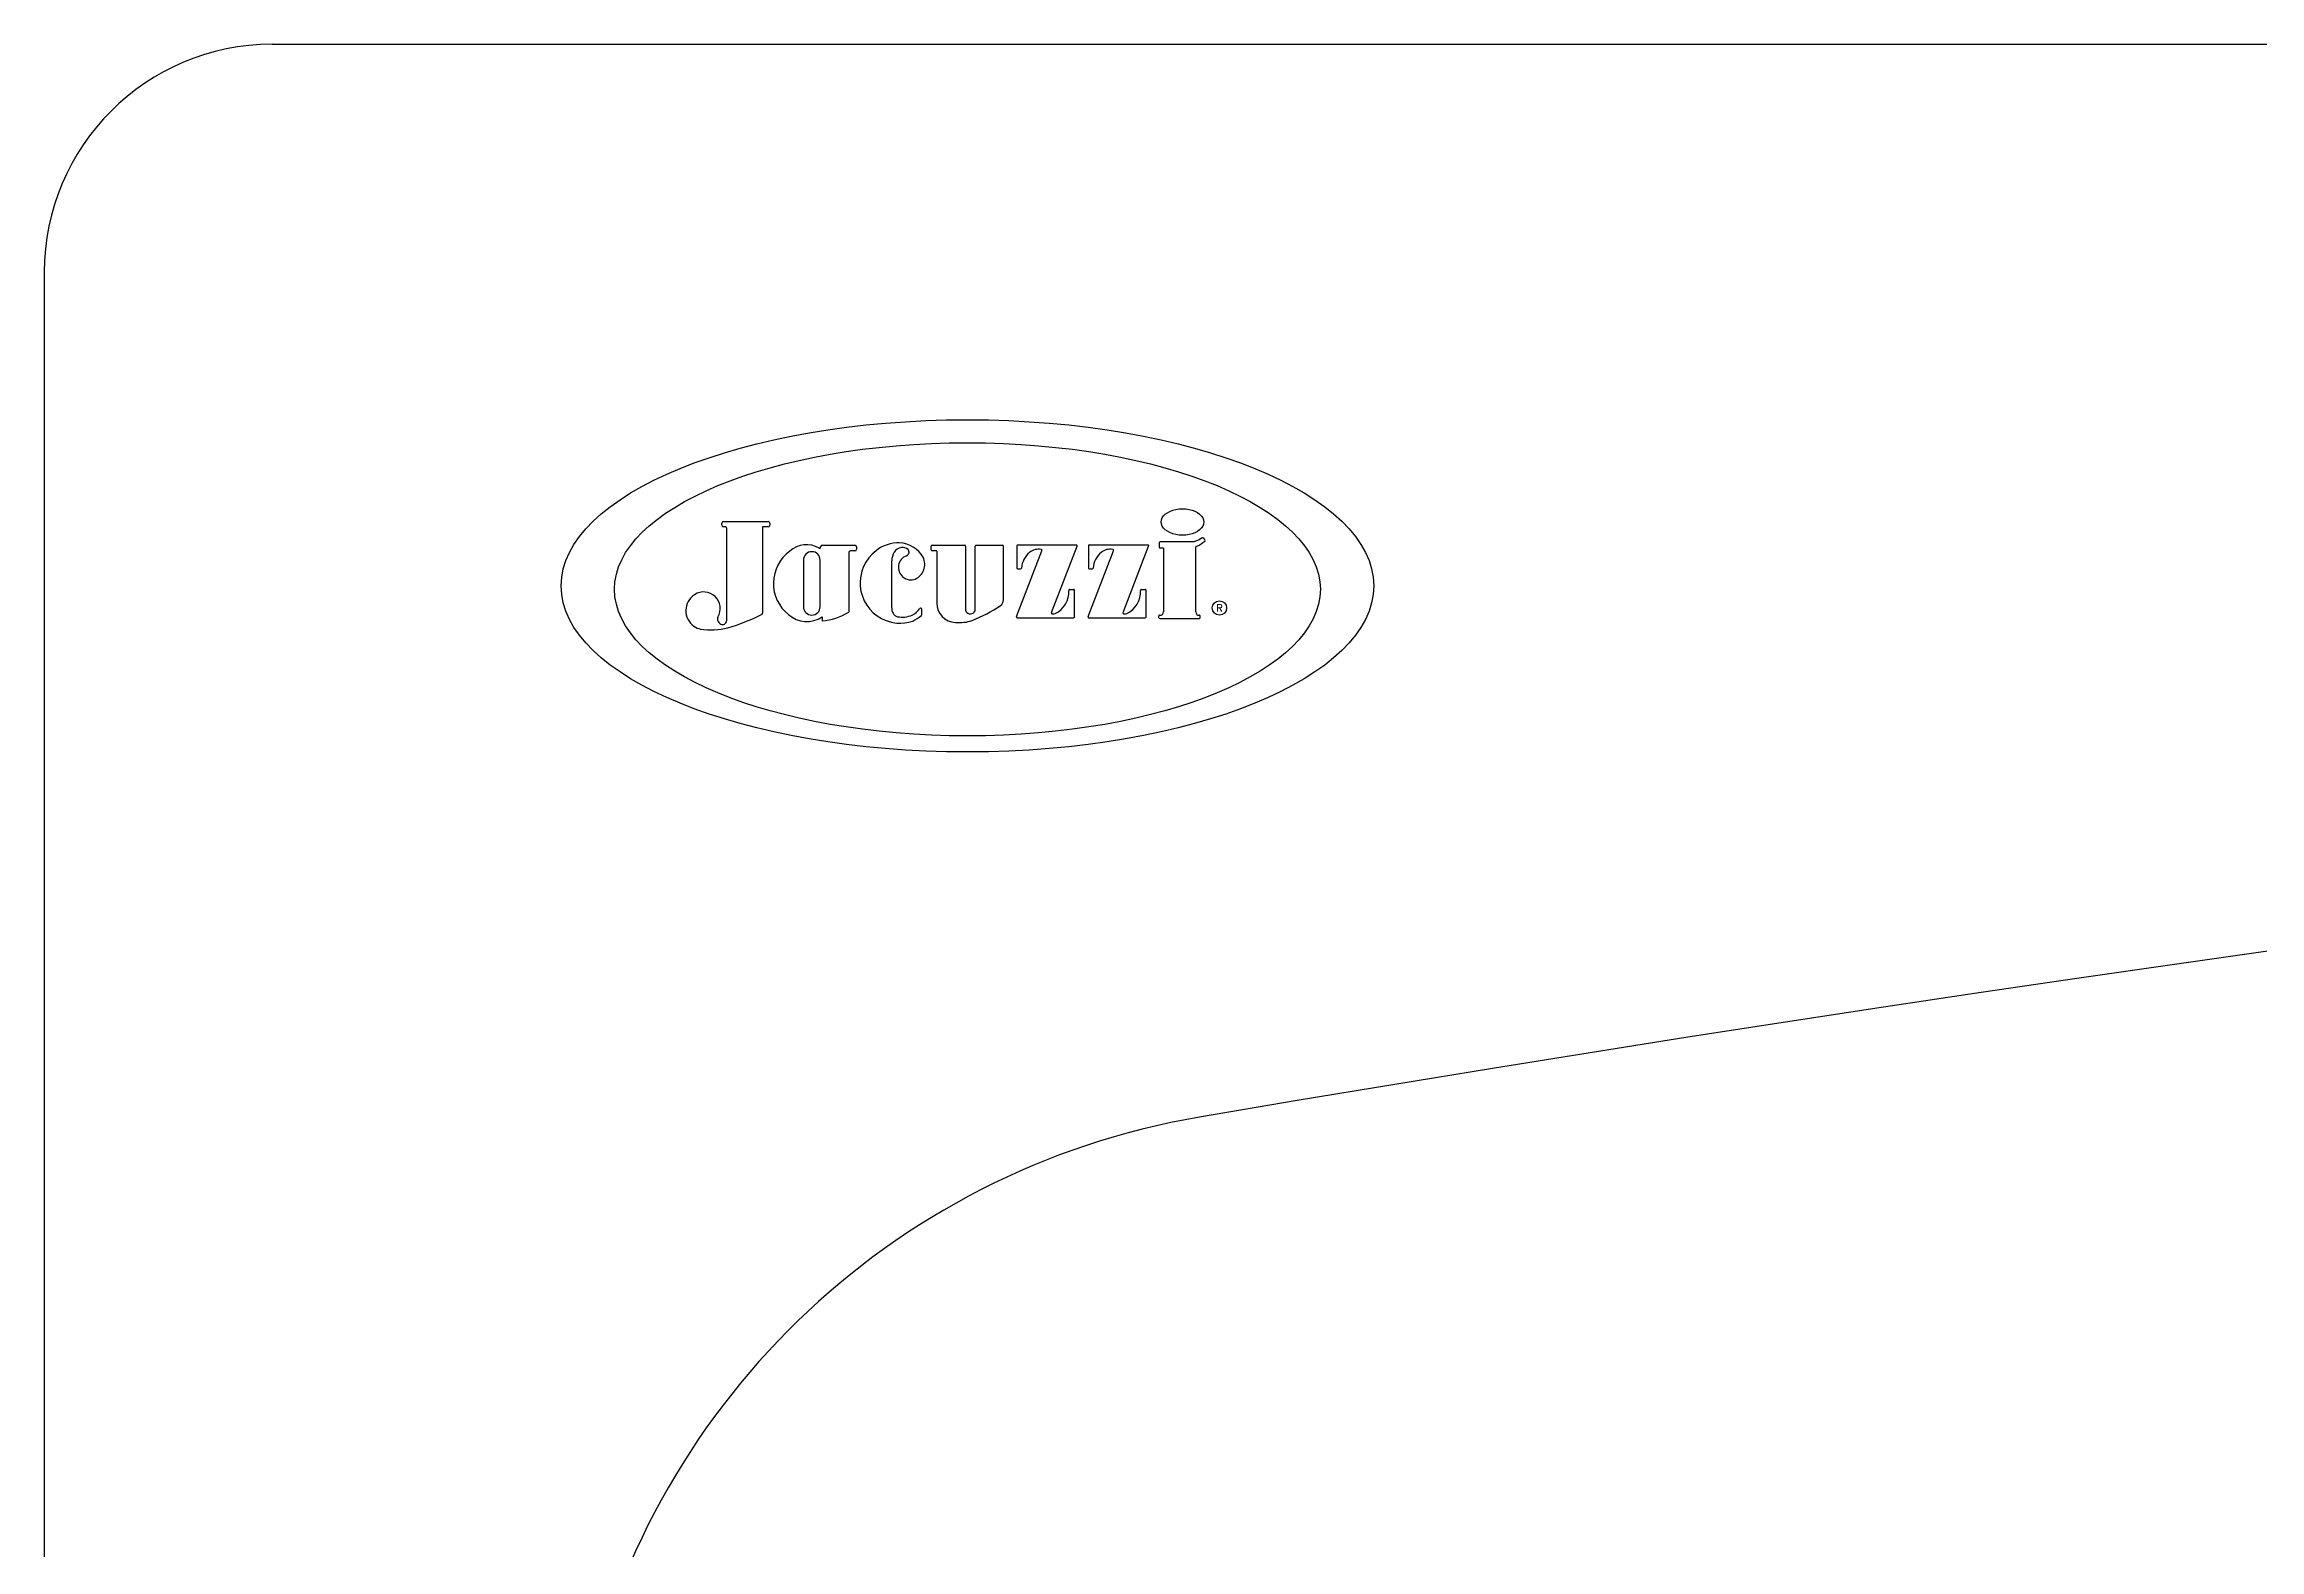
# Model space of a CAD drawing. Header units: millimetres. Extents: x -1273.58 to -1271.93, y 2261.71 to 2262.54.
# Drawn here: x -1273.5835 to -1273.338, y 2262.37 to 2262.5368 of the extents above; entities that cross this region are included whole.
import ezdxf
from ezdxf.enums import TextEntityAlignment as Align

# ---------------------------------------------------------------- set-up
doc = ezdxf.new("R2010")
doc.units = ezdxf.units.MM
doc.header["$LTSCALE"] = 10
doc.layers.add('jacuzzi', color=1, linetype='Continuous')
doc.styles.add('ROMANS', font='romans', dxfattribs={"height": 4})

msp = doc.modelspace()

# ---------------------------------------------------------------- linework, layer by layer
at = {"layer": 'jacuzzi', "color": 3}
for p, q in [((-1273.558256863685, 2262.536766260759), (-1271.958767067768, 2262.536766260759)), ((-1273.583511965725, 2262.511511158718), (-1273.583511965725, 2261.7320213628))]:
    msp.add_line(p, q, dxfattribs=at)
at = {"layer": 'jacuzzi'}
for p, q in [((-1273.508420530884, 2262.483475670372), (-1273.508420530884, 2262.483713645644)), ((-1273.508237832406, 2262.483896344122), (-1273.50330507475, 2262.483896344122)), ((-1273.503122376272, 2262.483713645644), (-1273.503122376272, 2262.483475670372)), ((-1273.508044000963, 2262.483292971894), (-1273.508237832406, 2262.483292971894)), ((-1273.507861302485, 2262.472935775829), (-1273.507861302485, 2262.483110273415)), ((-1273.50330507475, 2262.483292971894), (-1273.503940172833, 2262.483292971894)), ((-1273.503940172833, 2262.483292971894), (-1273.503940172833, 2262.473740289474)), ((-1273.497485280231, 2262.481014937263), (-1273.497485280231, 2262.481088326018)), ((-1273.497302581753, 2262.481271024496), (-1273.493680122092, 2262.481271024496)), ((-1273.493497423613, 2262.481088326018), (-1273.493497423613, 2262.480826208694)), ((-1273.485219886853, 2262.48075803015), (-1273.485219886853, 2262.481179675257)), ((-1273.485128537614, 2262.481271024496), (-1273.481510913128, 2262.481271024496)), ((-1273.480269655967, 2262.481271024496), (-1273.477316066272, 2262.481271024496)), ((-1273.475749918846, 2262.481211530946), (-1273.475749918846, 2262.478742712995)), ((-1273.475658569607, 2262.481302880185), (-1273.46915918344, 2262.481302880185)), ((-1273.471910149793, 2262.473817171996), (-1273.469073941879, 2262.481178689512)), ((-1273.46781619517, 2262.481211530946), (-1273.46781619517, 2262.478742712995)), ((-1273.467724845931, 2262.481302880185), (-1273.461225459765, 2262.481302880185)), ((-1273.463976426117, 2262.473817171996), (-1273.461140218204, 2262.481178689512)), ((-1273.494371199569, 2262.480460811737), (-1273.494371199569, 2262.473838522744)), ((-1273.493680122092, 2262.480643510216), (-1273.494188501091, 2262.480643510216)), ((-1273.489608922005, 2262.474331228269), (-1273.489608922005, 2262.479551575069)), ((-1273.485128537614, 2262.480666680911), (-1273.484707686078, 2262.480666680911)), ((-1273.484616336839, 2262.480575331672), (-1273.484616336839, 2262.474859182218)), ((-1273.475774826994, 2262.473373376423), (-1273.472969397457, 2262.480655007144)), ((-1273.475658569607, 2262.478651363756), (-1273.475321896465, 2262.478651363756)), ((-1273.467841103318, 2262.473373376423), (-1273.465035673781, 2262.480655007144)), ((-1273.467724845931, 2262.478651363756), (-1273.467388172789, 2262.478651363756)), ((-1273.469867666335, 2262.476374381049), (-1273.469453095167, 2262.476374381049)), ((-1273.469361745927, 2262.473254187324), (-1273.469361745927, 2262.47628303181)), ((-1273.461933942659, 2262.476374381049), (-1273.461519371491, 2262.476374381049)), ((-1273.461428022252, 2262.473254187324), (-1273.461428022252, 2262.47628303181)), ((-1273.486282312422, 2262.473558730585), (-1273.486282312422, 2262.47418835652)), ((-1273.497306075187, 2262.473347764804), (-1273.497306075187, 2262.472874373766)), ((-1273.475668639881, 2262.473218669624), (-1273.469453095167, 2262.473218669624)), ((-1273.467734916205, 2262.473218669624), (-1273.461519371491, 2262.473218669624)), ((-1273.459997976874, 2262.473235576855), (-1273.459997976874, 2262.473429459656)), ((-1273.459906627635, 2262.473144227616), (-1273.455517383222, 2262.473144227616)), ((-1273.455426033982, 2262.473235576855), (-1273.455426033982, 2262.473417452931))]:
    msp.add_line(p, q, dxfattribs=at)
for points in [[(-1273.481419563888, 2262.481179675257), (-1273.481419563888, 2262.474031720278, 0.1354836439385169), (-1273.481393693702, 2262.473937999305, 0.5973092542928814), (-1273.480379128521, 2262.473983416927, 0.1127702397822963), (-1273.480361005207, 2262.474062750081), (-1273.480361005207, 2262.481179675257)], [(-1273.480685297214, 2262.472944983767, 0.06297410020895881), (-1273.47756641933, 2262.474594374029, 0.2578294972287946), (-1273.477224717033, 2262.47521297524), (-1273.477224717033, 2262.481179675257)], [(-1273.456381006316, 2262.48163786894), (-1273.459873190511, 2262.48163786894, 0.414213562373095), (-1273.45996453975, 2262.481546519701), (-1273.45996453975, 2262.481062298401, 0.4142135623730986), (-1273.459873190511, 2262.480970949162), (-1273.459570374109, 2262.480970949162, -0.4142135623730951), (-1273.45947902487, 2262.480879599923), (-1273.45947902487, 2262.473881950015)], [(-1273.455911548228, 2262.473873292252), (-1273.455911548228, 2262.481006220892, -0.3094083360235544), (-1273.455795007147, 2262.48117652043, 0.09070134790707648), (-1273.454912679628, 2262.481719230767, 0.3650174520151336), (-1273.454896434768, 2262.481835799143), (-1273.455000930591, 2262.482001913494, 0.4518071014289208), (-1273.455271607825, 2262.48204575403, -0.1780066821811962), (-1273.456440209033, 2262.48163786894)]]:
    msp.add_lwpolyline(points, format="xyb", dxfattribs=at)
msp.add_lwpolyline([(-1273.497539234576, 2262.474460180724), (-1273.497539234576, 2262.479628046839, 1.000000000000098), (-1273.499391017817, 2262.479628046839), (-1273.499391017817, 2262.474460180724, 0.999999999999902)], format="xyb", close=True, dxfattribs=at)
msp.add_circle((-1273.45329284185, 2262.474319212602), 0.0007949479954347561, dxfattribs=at)
at = {"layer": 'jacuzzi', "color": 3}
msp.add_arc((-1273.558256863685, 2262.511511158718), 0.02525510204079336, 90, 180, dxfattribs=at)
msp.add_arc((-1273.558256863685, 2262.511511158718), 0.02525510204079336, 90, 180, dxfattribs=at)
at = {"layer": 'jacuzzi'}
for centre, radius, start, end in [((-1273.508237832406, 2262.483713645644), 0.0001826984784805118, 90, 180), ((-1273.50330507475, 2262.483713645644), 0.0001826984784805053, 0, 90), ((-1273.508237832406, 2262.483475670372), 0.0001826984784805053, 180, 270), ((-1273.508044000963, 2262.483110273415), 0.0001826984784805053, 0, 90), ((-1273.50330507475, 2262.483475670372), 0.0001826984784805118, 270, 0), ((-1273.499035150784, 2262.478523360617), 0.002796696561532725, 59.92306240615979, 132.2760927217838), ((-1273.497302581753, 2262.481088326018), 0.0001826984784805053, 90, 180), ((-1273.493680122092, 2262.481088326018), 0.0001826984784805047, 0, 90), ((-1273.48883861124, 2262.477547723486), 0.003982805675394098, 88.59961828559496, 128.952712535074), ((-1273.488879126589, 2262.478369690421), 0.00316265485339976, 29.52719524067428, 87.5018600162468), ((-1273.485128537614, 2262.481179675257), 9.134923924025233e-05, 90, 180), ((-1273.481510913128, 2262.481179675257), 9.134923924025233e-05, 0, 90), ((-1273.480269655967, 2262.481179675257), 9.134923924025233e-05, 90, 180), ((-1273.477316066272, 2262.481179675257), 9.134923924025233e-05, 0, 90), ((-1273.475658569607, 2262.481211530946), 9.134923924025233e-05, 90, 180), ((-1273.46915918344, 2262.481211530946), 9.134923924025233e-05, 338.92957835505, 90), ((-1273.467724845931, 2262.481211530946), 9.134923924025233e-05, 90, 180), ((-1273.461225459765, 2262.481211530946), 9.134923924025233e-05, 338.92957835505, 90), ((-1273.498305859135, 2262.477039143269), 0.004409420715151748, 126.303304939337, 231.4856399492751), ((-1273.49757662947, 2262.481014937263), 9.134923924024141e-05, 231.4553082986656, 0), ((-1273.494188501091, 2262.480460811737), 0.0001826984784805047, 90, 180), ((-1273.493680122092, 2262.480826208694), 0.0001826984784805047, 270, 0), ((-1273.488650275879, 2262.477089276754), 0.004459979428215166, 127.1313435616636, 242.267117315348), ((-1273.487641817262, 2262.479517665567), 0.001967396991845184, 150.437287723417, 179.0124171139513), ((-1273.488380784494, 2262.479862746316), 0.001156173536663148, 97.11199125637806, 147.2426257488307), ((-1273.487484834035, 2262.478813664034), 0.001381030259304552, 110.2833130008001, 290.7342983482169), ((-1273.488416177042, 2262.480040441658), 0.0009755516792824294, 50.78098227361458, 96.34141270116521), ((-1273.488100114465, 2262.480504902893), 0.0004187296653620524, 289.0295258540293, 44.08726041431679), ((-1273.487733336408, 2262.479148231156), 0.001785547021540705, 294.3935766645232, 25.90717899683705), ((-1273.485128537614, 2262.48075803015), 9.134923924025233e-05, 180, 270), ((-1273.484707686078, 2262.480575331672), 9.134923924025233e-05, 0, 90), ((-1273.475658569607, 2262.478742712995), 9.134923924025233e-05, 180, 270), ((-1273.475321896465, 2262.478742712995), 9.134923924025233e-05, 270, 355.0588259564306), ((-1273.472674540363, 2262.478513837967), 0.002565882047033874, 130.1573304289132, 175.0588259564305), ((-1273.473324446077, 2262.479234267233), 0.001596481007011882, 80.33744696344453, 129.0048283584996), ((-1273.47307558457, 2262.480695918373), 0.0001137955694048287, 338.92957835505, 80.33744696344453), ((-1273.467724845931, 2262.478742712995), 9.134923924025233e-05, 180, 270), ((-1273.467388172789, 2262.478742712995), 9.134923924025233e-05, 270, 355.0588259564306), ((-1273.464740816687, 2262.478513837967), 0.002565882047033874, 130.1573304289132, 175.0588259564305), ((-1273.465390722401, 2262.479234267233), 0.001596481007011882, 80.33744696344453, 129.0048283584996), ((-1273.465141860894, 2262.480695918373), 0.0001137955694048287, 338.92957835505, 80.33744696344453), ((-1273.47259501437, 2262.476080524638), 0.002619489854439711, 294.8275345948353, 3.777213623788032), ((-1273.469867666335, 2262.476260585479), 0.0001137955694048287, 90, 183.777213623788), ((-1273.469453095167, 2262.47628303181), 9.134923924025233e-05, 0, 90), ((-1273.464661290694, 2262.476080524638), 0.002619489854439711, 294.8275345948353, 3.777213623788032), ((-1273.461933942659, 2262.476260585479), 0.0001137955694048287, 90, 183.777213623788), ((-1273.461519371491, 2262.47628303181), 9.134923924025233e-05, 0, 90), ((-1272.758511965726, 2258.320615198756), 4.156151062003355, 80.34596777706936, 99.65403222293064), ((-1273.510311083987, 2262.474016671782), 0.002113317944022534, 122.9803058188191, 234.8088524059831), ((-1273.510451148621, 2262.474247721118), 0.001843274724987093, 329.3881891837331, 123.2376042036073), ((-1273.504122871311, 2262.473740289474), 0.0001826984784805441, 298.8231538849353, 0), ((-1273.498126222875, 2262.480319873055), 0.007490534152055513, 276.2859871829947, 300.0862084598867), ((-1273.488686731012, 2262.474235186618), 0.0009271786374805241, 174.0543608522084, 252.5388805213804), ((-1273.488284629801, 2262.475517681581), 0.002195667516170295, 295.2703570368893, 324.8583959849877), ((-1273.486396107991, 2262.47418835652), 0.0001137955694048287, 0, 144.8583959849877), ((-1273.482472957159, 2262.474859182218), 0.002143379679942496, 180, 267.9232434623862), ((-1273.47180396268, 2262.473776260766), 0.0001137955694048287, 158.92957835505, 274.0743202751997), ((-1273.463870239005, 2262.473776260766), 0.0001137955694048287, 158.92957835505, 274.0743202751997), ((-1273.459844421827, 2262.473881950015), 0.0003653969569610093, 262.1723670880198, 0), ((-1273.455546151271, 2262.473873292252), 0.0003653969569610093, 180, 273.6111512596654), ((-1273.510479704704, 2262.473777558255), 0.001820729110477259, 234.8088524059831, 260.1754031270361), ((-1273.509609862282, 2262.478800551385), 0.006918482128166856, 260.1754031270361, 285.4183320349355), ((-1273.508473011307, 2262.473077303517), 0.0004551822776193148, 149.388189183733, 195.7751637171254), ((-1273.508272044462, 2262.473134077323), 0.0006640145974105033, 195.7751637171254, 246.1282521394304), ((-1273.508356556965, 2262.472943109853), 0.0004551822776193148, 246.1282521394304, 297.2029294122968), ((-1273.508425342966, 2262.473076936104), 0.0006056514743799416, 297.2029294122968, 316.5289303705748), ((-1273.508421580025, 2262.473023069322), 0.0005670371032632814, 320.2199418947255, 351.1442863903884), ((-1273.513237112757, 2262.491762663911), 0.02037851332946335, 285.5604311880132, 296.844447309318), ((-1273.499024020515, 2262.475872749091), 0.003053994400760351, 228.3998640006365, 304.2305336755836), ((-1273.488699324856, 2262.476902294926), 0.00427187435034904, 241.6823637922159, 289.3432640751617), ((-1273.488438268213, 2262.475957372169), 0.002659315105881114, 258.5771955158851, 294.2196671167613), ((-1273.489259809927, 2262.477107324212), 0.004673762401298302, 295.0030799084806, 308.9089468980019), ((-1273.486396107991, 2262.473558730585), 0.0001137955694048303, 309.1311632821458, 0), ((-1273.482115686865, 2262.476907164119), 0.004212468123414919, 264.073575174231, 289.8501266640896), ((-1273.475668639881, 2262.473332465194), 0.0001137955694048287, 158.92957835505, 270), ((-1273.471968824338, 2262.476090745056), 0.002434144012123438, 274.0743202751997, 281.2218050024821), ((-1273.469453095167, 2262.473310018864), 9.134923924025233e-05, 270, 0), ((-1273.467734916205, 2262.473332465194), 0.0001137955694048287, 158.92957835505, 270), ((-1273.464035100662, 2262.476090745056), 0.002434144012123438, 274.0743202751997, 281.2218050024821), ((-1273.461519371491, 2262.473310018864), 9.134923924025233e-05, 270, 0), ((-1273.459906627635, 2262.473429459656), 9.134923924025233e-05, 82.17236708801981, 180), ((-1273.459906627635, 2262.473235576855), 9.134923924025233e-05, 180, 270), ((-1273.455517383222, 2262.473417452931), 9.134923924025233e-05, 0, 93.61115125966539), ((-1273.455517383222, 2262.473235576855), 9.134923924025233e-05, 270, 0), ((-1273.441374814538, 2262.334916724924), 0.08418367346931117, 99.65403222293064, 168.6310975696423)]:
    msp.add_arc(centre, radius, start, end, dxfattribs=at)
msp.add_ellipse((-1273.481216047353, 2262.476766260761), major_axis=(-0.04501868630904937, 9.588640683751841e-13), ratio=0.4087758624868195, dxfattribs=at)
for centre, major_axis, ratio, start_param, end_param in [((-1273.481216047353, 2262.476385638931), (0.03911001909295919, 1.446372250520587e-13), 0.4152232476922575, 3.141592653580886, 9.424777960760473), ((-1273.457387203835, 2262.483840419094), (0.002351054240534722, 3.590075979628155e-14), 0.6218033983775644, 3.141592653565236, 9.424777960744823)]:
    msp.add_ellipse(centre, major_axis=major_axis, ratio=ratio, start_param=start_param, end_param=end_param, dxfattribs=at)

# ---------------------------------------------------------------- texts
at = {"layer": 'jacuzzi', "style": 'ROMANS'}
msp.add_text('R', height=0.0007965689860611747, dxfattribs=at).set_placement((-1273.45329284185, 2262.474319212602), align=Align.MIDDLE_CENTER)

doc.saveas('drawing.dxf')
